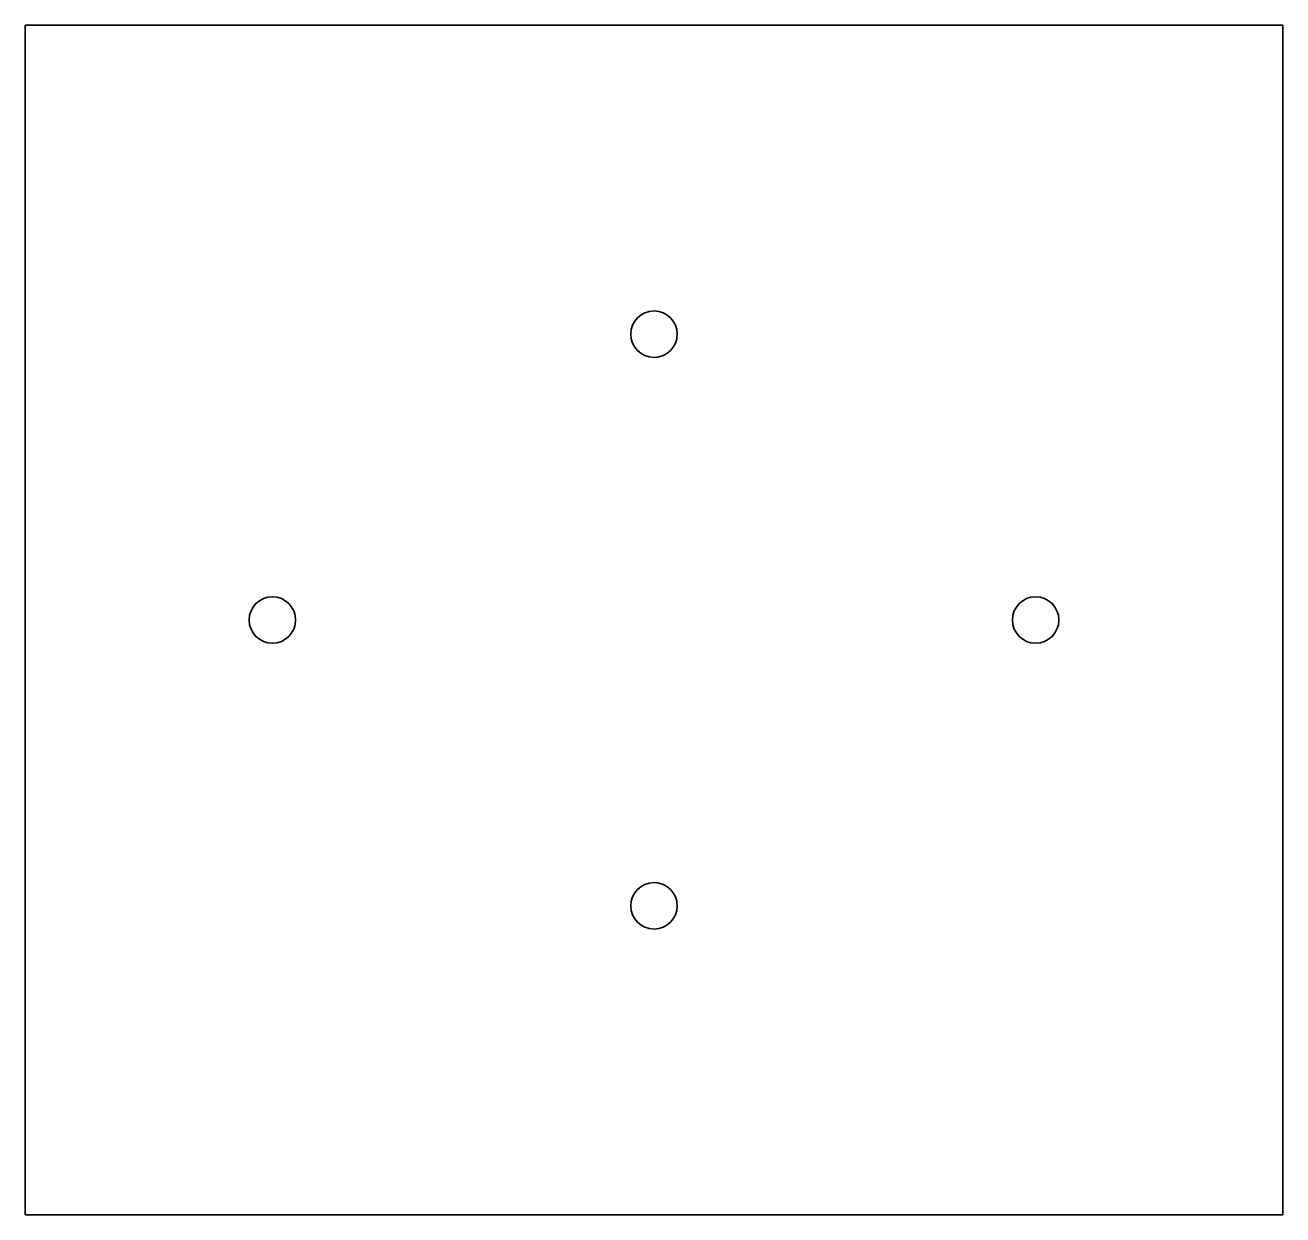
# Model space of a CAD drawing. Extents: x 187 to 594, y 188 to 573.
import ezdxf

# ---------------------------------------------------------------- set-up
doc = ezdxf.new("R2010")
doc.units = 0

msp = doc.modelspace()

# ---------------------------------------------------------------- linework, layer by layer
at = {"color": 7, "lineweight": 35}
for p, q in [((186.798767, 188.363998), (186.798767, 573.364014)), ((186.798767, 573.364014), (593.798767, 573.364014)), ((593.798767, 573.364014), (593.798767, 188.363998)), ((593.798767, 188.363998), (186.798767, 188.363998))]:
    msp.add_line(p, q, dxfattribs=at)
for centre in [(390.298767, 473.364014), (266.798767, 380.864014), (513.798767, 380.864014), (390.298767, 288.364014)]:
    msp.add_circle(centre, 7.5, dxfattribs=at)

doc.saveas('drawing.dxf')
